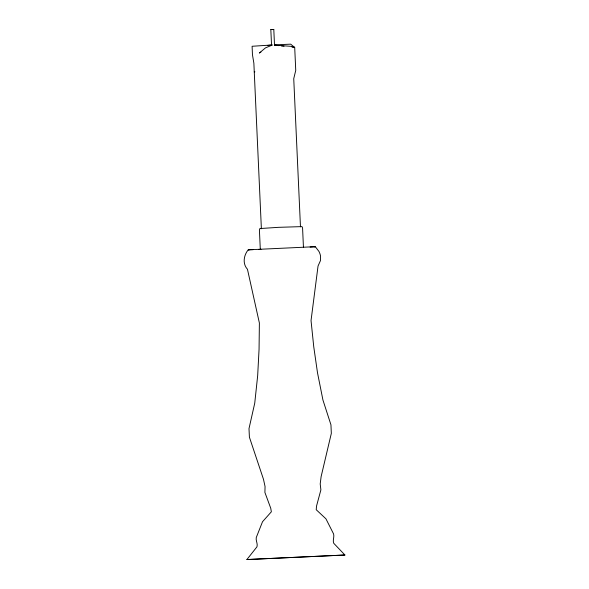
<?xml version="1.0" encoding="UTF-8"?>
<svg xmlns="http://www.w3.org/2000/svg" width="589" height="589" viewBox="0 0 589 589"><rect width="100%" height="100%" fill="white"/><g stroke="black" fill="none" stroke-linecap="round" stroke-linejoin="round"><path stroke-width="0.88" d="M303.445 247.292L302.577 228.009L302.002 226.61L278.501 227.332L259.859 228.561L259.418 230.004L260.294 249.287M248.116 249.927C243.743 255.383 242.329 263.658 247.454 269.276L259.381 322.986L259.057 349.336L257.673 375.591L254.742 403.148L249 428.615L249.405 437.178L263.474 479.262L265.057 486.507L264.91 492.456L270.734 508.226L271.36 511.797L262.517 521.736L256.267 537.529C255.619 540.687 257.953 543.618 256.966 546.82L246.887 559.55L344.918 555.015L333.735 543.272C332.461 540.172 334.515 537.043 333.588 533.951L325.931 518.806L316.219 509.721L316.521 506.113L320.887 489.864L320.202 483.952L321.123 476.597L331.327 433.394L330.952 424.831L322.927 399.997L317.508 372.822L313.753 346.803L311.036 320.593L318.045 266.014L320.497 260.529L320.497 255.722L319.945 253.734L319.017 251.532L315.299 246.681L248.271 249.817M314.843 247.019L315.181 246.747L310.086 247.071M260.912 52.082L259.359 53.032L265.462 47.893L272.552 44.941M246.887 559.55L344.918 555.015M267.325 45.478L270.815 45.125M271.558 45.633L270.83 29.59L272.14 29.516L273.797 29.45L274.526 45.493M273.789 29.45L272.486 29.524M271.669 45L252.107 46.273L252.453 54.733L253.866 63.17L261.376 228.665M272.096 29.538L270.83 29.59M274.371 44.867L290.701 44.168L294.669 47.451L292.019 47.149M258.387 249.456L261.015 249.361M253.174 249.648L248.44 249.773L248.926 250.06M254.257 71.829L254.89 71.821M274.319 45.081L291.113 46.354L294.699 47.267L295.744 70.371L293.742 78.69L300.471 226.861M274.327 45.147L278.744 45.648M281.402 45.949L284.053 46.251M260.36 228.318L261.096 228.768"/></g></svg>
